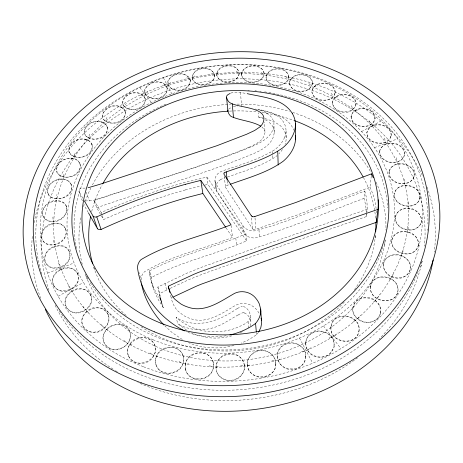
<?xml version="1.0" encoding="UTF-8"?>
<svg xmlns="http://www.w3.org/2000/svg" width="463" height="463" viewBox="0 0 463 463"><rect width="100%" height="100%" fill="white"/><g stroke="black" fill="none" stroke-linecap="round" stroke-linejoin="round"><path stroke-width="0.35" stroke-dasharray="2.31 1.74" d="M289.462 83.039C290.382 74.103 302.976 72.425 309.249 76.968C316.808 82.24 309.417 92.368 301.795 91.466C293.86 93.543 284.241 82.674 293.067 77.234C299.156 72.656 311.732 74.555 312.461 83.363M305.736 342.851C304.839 355.214 322.19 361.759 330.437 353.084C334.222 348.321 336.393 341.335 331.294 352.395C327.677 356.643 321.669 358.119 316.345 356.817C305.597 354.826 301.54 338.974 311.547 333.296C320.755 326.791 336.051 334.853 333.933 346.527M335.2 92.334C334.818 80.348 312.594 79.96 311.923 91.998C313.358 103.133 333.51 103.498 335.2 92.334C333.071 103.538 313.248 102.097 311.923 91.998M335.183 92.612C334.662 81.118 314.232 80.215 311.952 91.205L311.964 90.927M351.052 116.682C351.272 128.888 373.438 130.421 375.047 118.187C374.608 106.143 352.829 104.632 351.052 116.682C353.223 104.858 374.81 106.629 374.984 118.655M100.454 214.219L96.582 207.534L94.168 200.398A84.168 62.956 -15.8 0 0 98.214 199.264C149.098 181.629 201.231 167.392 251.073 146.875C261.08 142.795 273.668 136.406 273.963 123.991A18.572 14.249 -4.1 0 0 271.827 117.845A20.586 15.806 -4.2 0 0 269.217 114.998L266.184 112.816M96.582 207.534A83.224 62.667 -15.9 0 0 100.581 206.405C150.863 188.921 202.377 174.765 251.617 154.422C261.653 150.353 274.38 143.721 274.212 131.191A18.335 14.156 -4.1 0 0 272.429 126A20.378 15.748 -4.2 0 0 269.148 122.382L267.898 121.422M170.129 288.397L189.564 279.339L204.212 273.494L286.962 243.995L366.401 216.568L366.412 214.149M366.783 213.269L367.246 208.819L366.968 202.036A87.895 72.153 -1.9 0 0 364.792 191.005M244.354 365.174C246.166 377.646 228.809 385.436 220.174 376.72C210.862 368.936 218.663 353.275 230.094 353.663C241.188 352.551 249.187 366.91 241.373 375.308C234.729 384.168 218.299 381.414 216.285 370.053M288.825 76.574C287.922 85.638 274.872 87.484 268.702 82.46C261.363 76.302 271.081 67.187 278.338 68.825C286.394 67.488 293.357 78.872 284.849 83.334C278.836 87.49 266.786 85.84 266.028 77.28M54.634 247.52L54.675 246.345C72.558 240.766 75.619 264.529 58.859 267.712C42.249 271.822 39.818 250.39 54.675 246.345M82.345 200.925L78.889 191.265L79.254 189.587L80.215 188.453A2.182 1.702 -17.7 0 1 80.811 188.146L85.626 188.111M71.013 184.071C77.13 202.835 37.434 204.484 49.958 184.216C55.016 178.29 66.759 176.293 71.013 184.071C74.068 192.463 64.033 199.727 56.341 198.708L56.492 194.605M351.104 116.213C351.064 128.401 373.062 130.201 375.047 118.187M330.947 327.167C329.291 343.743 357.934 347.03 359.097 330.015C360.445 313.683 332.341 310.418 330.947 327.167C332.723 309.892 362.072 314.707 358.889 331.537M305.8 356.794C306.535 344.86 290.382 338.465 281.88 346.139C272.209 353.686 279.386 369.81 291.094 369.486C303.375 370.996 311.339 353.871 300.869 346.347C292.529 338.789 276.44 344.923 277.343 356.788M379.897 150.504C378.294 160.84 392.827 165.766 400.345 160.661C408.962 155.799 402.613 143.553 394.117 143.461C389.452 142.5 383.879 143.808 381.026 147.876C377.414 155.464 382.27 144.421 384.886 144.809C392.404 140.937 405.391 145.451 404.373 155.163M330.987 326.803C329.245 342.562 355.844 347.094 358.923 331.323M266.04 77.558C267.215 66.643 287.048 65.966 288.831 76.852M275.838 363.854C276.098 376.488 257.92 381.952 250.414 372.258C242.172 363.38 251.623 348.448 263.088 350.479C268.893 350.908 274.333 355.219 275.56 361.007C276.249 367.9 275.832 361.51 275.23 360C274.391 357.488 272.765 355.231 270.67 353.616C261.971 346.272 246.183 353.24 247.381 365.047M275.832 363.704C276.104 380.326 248.411 381.414 247.358 364.85M391.183 135.364C391.686 122.886 369.422 120.316 366.899 132.476C366.152 145.11 388.822 147.726 391.183 135.364C388.434 147.402 366.262 144.688 366.933 132.204M352.893 307.745C351.591 319.678 368.044 326.704 376.662 319.157C386.003 311.738 377.513 296.991 366.8 297.472C356.354 295.73 348.008 309.319 355.844 317.19C362.164 325.431 378.155 323.961 380.476 312.994M239.215 73.484C238.127 84.37 217.697 85.586 216.632 74.167C217.911 63.443 237.982 62.221 239.215 73.484C237.606 62.175 216.649 64.044 216.725 75.342M332.434 102.936C333.383 93.723 346.527 92.201 352.679 97.236C360.966 103 352.216 113.933 344.032 112.11C335.362 113.423 327.393 101.119 336.931 96.373C343.673 92.513 356.192 95.43 355.978 104.574M391.137 135.636C391.559 123.314 369.833 120.652 366.899 132.476M305.811 356.446C305.649 373.114 277.962 373.022 277.337 356.585M312.479 82.877C311.107 94.128 290.284 94.03 289.462 82.559M389.059 171.929C388.023 185.264 411.839 188.719 414.281 175.402C415.062 162.235 391.669 158.826 389.059 171.929C392.057 158.641 416.451 163.115 414.009 176.71M370.545 286.522C368.334 302.125 395.57 306.946 397.966 290.99C399.876 275.601 373.143 270.832 370.545 286.522C373.548 270.427 401.392 276.66 397.659 292.448M389.14 171.478C387.977 184.297 409.969 188.412 414.067 176.449M395.425 216.615C394.181 227.553 409.396 233.508 417.452 227.449C426.764 221.233 418.268 208.107 408.893 208.263C399.731 206.232 390.552 217.46 397.867 225.006C403.667 232.194 418.176 232.166 421.232 222.396M366.355 212.216L366.14 209.34A86.836 71.69 -1.8 0 0 363.999 198.378L364.798 191.005L339.518 200.67C311.234 210.862 283.449 223.762 254.21 230.915C250.327 231.141 246.171 229.793 243.665 226.714A13.149 10.909 -4.2 0 1 242.838 225.545L215.336 182.931L214.965 180.9M241.628 73.021C240.795 84.903 261.398 85.377 264.084 74.965C264.726 63.205 244.458 62.783 241.628 73.021L244.371 71.476M370.62 286.134C368.351 300.996 393.533 306.79 397.717 292.222M407.961 229.683L408.441 225.371M185.397 364.097C182.248 382.16 210.746 384.631 213.362 367.587C216.198 349.75 188.233 347.383 185.397 364.097L188.615 363.293M366.401 216.568L366.702 213.929M371.291 175.94L369.995 187.202L296.042 215.399L255.854 229.254A4.144 3.455 -4.3 0 1 254.812 229.526L253.406 229.445M305.73 343.008C306.923 326.183 335.096 328.672 334.066 345.23M410.415 268.997C412.122 257.654 396.704 250.686 388.046 256.901C378.746 262.718 384.921 276.961 394.731 277.748C404.662 281.313 415.774 269.032 407.909 260.38C401.872 252.439 386.211 252.873 383.555 263.569M241.536 74.751C243.758 85.493 263.684 84.04 264.136 73.015M185.507 369.277C189.674 386.391 217.483 378.902 213.078 362.072M375.123 238.069L375.684 233.913M383.595 263.395C381.188 277.765 405.449 283.831 410.154 270.068M419.906 198.251C421.834 184.633 397.908 179.968 394.447 193.221C392.248 206.996 416.607 211.747 419.906 198.251C416.266 211.423 392.381 206.591 394.499 192.967M419.843 198.505C421.683 185.038 398.273 180.304 394.447 193.221M79.85 163.433C84.59 182.908 44.263 180.981 60.178 161.871C65.659 156.876 77.437 155.985 80.128 164.324C81.372 172.867 71.007 178.701 63.512 176.837L64.126 172.861M384.44 245.326L385.268 239.903M379.712 151.661L379.753 151.395C379.654 163.694 400.97 166.715 404.413 154.96M418.268 245.54C420.815 231.083 395.616 225.487 391.941 239.753C389.105 254.372 414.755 260.067 418.268 245.54C414.431 259.859 389.001 253.88 392.034 239.336M380.43 313.208C383.873 296.957 355.405 291.268 352.87 307.912M418.164 245.957C420.913 231.575 395.963 225.713 391.941 239.753M356.001 104.36C353.269 115.229 333.383 113.973 332.457 102.664M421.18 222.581C424.241 208.2 398.736 202.678 395.373 216.863M420.699 267.33L422.129 261.016M402.509 253.29L403.533 249.013M407.376 232.947L407.671 231.737M91.969 144.427C95.748 163.63 56.081 160.129 72.934 142.228C78.438 137.204 91.17 137.256 92.305 146.279C91.9 154.619 81.436 159.278 74.202 156.546L75.232 152.738M156.367 356.51C150.053 374.04 177.636 380.135 182.891 363.941C188.858 346.573 161.772 340.652 156.367 356.51L159.295 356.192M156.32 365.429C162.125 380.684 187.752 371.471 183.14 356.047M392.202 276.689L393.758 272.522M107.341 127.192C109.123 146.945 70.035 139.901 89.776 123.494C95.557 119.222 108.151 120.768 107.457 129.802C105.593 137.667 95.135 141.354 88.283 137.714L89.695 134.108M284.676 137.424L282.708 141.18A39.338 30.257 -4.7 0 1 274.524 149.867C258.551 159.55 240.314 164.955 222.68 170.841A13.994 11.239 -6.5 0 0 221.233 171.42L219.433 172.41A11.749 9.422 -6.6 0 0 215.011 180.894M52.591 224.613L53.135 223.461C70.7 220.533 69.757 242.635 54.559 244.759C36.953 247.676 37.937 225.574 53.135 223.461M129.507 344.79C120.12 361.14 146.065 370.938 153.728 355.873C162.768 339.639 137.256 330.038 129.507 344.79L132.053 344.912M250.142 325.859L250.963 322.717L250.298 315.419C249.881 311.547 247.236 307.901 243.596 306.454A2.379 2.112 -6.4 0 0 242.381 306.228M125.126 111.166C127.638 131.284 87.472 123.326 108.348 107.59C114.129 103.608 126.521 105.686 125.27 114.5C122.932 122.388 111.71 125.618 105.211 120.889L106.959 117.527M377.333 298.589L379.405 294.624M128.535 355.92C134.831 370.701 159.793 360.596 154.85 345.612M145.11 98.312C146.667 118.268 107.329 108.863 128.824 94.134C134.901 90.204 147.83 93.601 144.786 102.526C141.331 109.696 130.115 112.139 124.316 106.49L126.347 103.394M258.528 332.139L258.163 332.677A29.736 26.553 -8.1 0 1 256.577 334.743L248.874 339.663L241.09 343.176M129.918 331.942C125.919 320.402 108.134 322.659 104.181 333.134C98.966 343.112 111.352 353.506 120.791 348.622C125.82 346.845 129.964 342.163 130.473 336.763C131.127 335.849 129.391 329.986 130.178 332.92C130.745 335.391 130.375 337.944 129.437 340.276C125.652 350.346 109.071 353.275 104.065 342.77M357.818 318.787L360.347 315.106M400.854 256.815L401.716 255.617M186.543 330.102L177.728 323.735L176.137 317.392C192.243 332.046 216.481 335.652 236.564 327.775C241.836 325.252 250.796 322.867 250.298 315.419M167.16 87.999C166.784 108.631 128.234 95.256 152.35 82.663C158.774 79.295 170.951 84.66 166.142 92.843C161.801 99.204 150.521 100.893 145.631 94.359L147.9 91.552M334.251 336.254L337.174 332.943M86.616 311.512C72.674 324.268 91.934 340.241 104.302 328.406C117.996 315.673 98.932 299.897 86.616 311.512L88.196 312.293M54.889 201.712L55.907 200.635C73.548 200.334 67.598 221.69 53.413 221.615C35.801 221.881 41.745 200.572 55.907 200.635M190.281 80.348C188.701 100.65 151.349 85.968 175.894 74.271C182.399 71.406 194.246 77.153 188.968 84.972C184.448 91.39 172.143 92.507 168.225 84.943L170.685 82.437M228.687 109.077L231.436 107.358M108.099 314.458C113.4 328.435 90.123 339.512 82.97 326.16M307.646 350.173L310.858 347.296M194.825 75.938L192.226 78.131C194.466 86.703 207.065 86.454 212.482 81.054C218.849 74.722 209.953 66.394 202.852 68.362C195.45 67.708 187.498 78.143 195.762 82.865C202.267 86.72 214.137 83.89 214.612 75.29M71.499 291.296C56.173 301.459 71.076 320.182 85.308 310.198C100.454 300.018 85.643 281.487 71.499 291.296L72.546 292.286M389.661 279.756L391.085 278.657M278.182 360.33L281.585 357.951M90.754 295.024C96.078 308.497 73.773 319.632 66.273 307.189M216.632 74.167L219.329 72.292M227.541 177.011C243.839 171.206 260.958 166.35 275.549 156.853A38.961 30.164 -4.7 0 0 276.949 155.655M220.359 179.794L222.136 178.811A13.832 11.17 -6.5 0 1 223.565 178.238L224.949 177.809M61.197 179.87L62.638 178.926M60.763 269.269C44.807 276.619 54.622 297.42 70.434 289.578C86.268 282.181 76.493 261.526 60.763 269.269L61.261 270.386M238.086 314.927L223.369 323.504A69.791 59.721 -12.1 0 1 220.996 324.661C207.574 331.566 190.744 331.612 177.728 323.735M237.293 308.485C219.867 320.813 195.959 329.963 176.137 317.392M58.112 296.239L83.502 282.465M361.551 131.585L382.23 120.363M247.531 366.088L250.992 364.225M77.558 273.344C83.525 286.846 60.068 298.16 53.297 284.988M242.554 331.78L242.959 331.572M259.014 313.11A24.504 21.969 -7.6 0 0 257.492 310.852C252.219 303.12 241.304 301.141 233.665 306.448C220.533 314.255 205.699 324.546 189.784 318.359A33.822 29.441 -11.4 0 1 183.302 315.309L177.931 311.055A28.33 24.701 -12.1 0 1 175.761 308.497L173.602 304.932L171.819 300.348L171.229 297.987L172.363 297.42M163.312 307.779A49.472 43.111 -10.6 0 1 161.02 300.319L159.648 293.6L167.537 289.676M161.008 300.319L157.86 287.025L187.064 273.124L202.354 266.977L253.672 248.637L367.234 209.311M241.31 332.388L241.727 332.185M373.629 301.598L375.615 300.672M240.025 332.972L240.893 332.584M249.297 147.147L256.201 143.767L260.42 140.804A18.532 14.295 -4.8 0 0 261.902 139.299A19.139 14.758 -4.8 0 0 263.476 137.141L264.998 132.713L264.5 122.041M248.764 147.384C198.002 167.924 145.307 183.365 93.312 200.404A33.07 25.54 -16.7 0 1 92.201 200.653L85.591 200.942M266.48 74.786L269.223 73.576M71.314 159.012L73.142 158.253M151.349 278.795A3.935 3.351 -16.4 0 1 151.638 277.459L149.792 270.774A2.002 1.696 -16.4 0 1 150 270.623C176.889 256.132 207.401 249.308 235.8 238.04L245.957 233.89L206.874 177.08L183.973 182.648A1076.047 808.23 77.5 0 0 101.194 212.5L94.168 200.398M245.957 233.89L246.605 240.905L235.598 245.419C207.87 256.288 177.96 263.204 151.881 277.302A1.974 1.684 -16.6 0 0 151.656 277.464M231.101 225.469L232.495 237.403C203.326 249.111 171.732 255.316 144.589 271.683A10.07 8.56 -16.7 0 0 142.957 273.581L142.002 275.369A14.99 12.767 -16.3 0 0 141.105 279.617L138.894 272.296M230.84 93.121L232.467 92.542A8.791 6.586 -5.4 0 1 233.884 92.235L238.595 92.201L246.073 93.433M215.995 367.356L219.393 366.036M47.539 273.141L74.068 262.955M374.486 147.656L397.572 138.796M364.005 198.378C328.226 211.747 293.015 226.911 256.369 237.791C252.051 238.491 247.173 237.27 244.342 233.774A12.987 10.84 -4.2 0 1 243.521 232.611L216.314 190.252L215.949 188.233M69.6 251.872L69.491 251.641C73.837 264.454 52.533 274.356 45.559 262.747M290.475 79.393L293.16 78.513M233.346 106.606L233.763 106.473A8.618 6.534 -5.4 0 1 235.152 106.172L237.49 106.01M253.371 229.492A2.46 2.055 -4.3 0 1 252.404 228.543L225.545 187.388A2.726 2.199 -6.5 0 1 225.637 186.224L225.701 186.155A1.522 1.227 -6.6 0 1 226.025 185.785L229.532 184.517M185.322 189.946L200.977 185.935M231.876 335.854C219.207 339.281 205.265 338.904 193.169 333.568M353.159 321.293L355.677 320.627M233.954 345.456L231.512 346.081A65.578 57.186 -9.5 0 1 216.331 347.921L208.663 347.661L201.104 346.573A59.6 52.163 -9.8 0 1 188.534 342.626M84.613 140.017L86.766 139.473M65.572 228.624C70.457 241.42 48.268 251.305 41.936 239.209M313.746 86.934L316.322 86.384M202.719 185.559L203.153 185.466M204.901 185.09L207.951 184.43L246.605 240.905M101.003 122.736L103.434 122.446M329.077 337.921L332.058 337.602M335.293 97.172L337.706 96.929M66.383 206.261C70.144 218.467 49.651 227.229 43.14 216.4M119.911 107.665L122.568 107.653M301.494 351.249L304.857 351.353M355.173 110.24L357.367 110.31M56.341 198.708C52.985 198.668 49.489 196.804 48.065 193.667M140.636 95.158L143.466 95.436M271.92 360.434L275.56 361.007M63.512 176.837C60.647 176.426 57.916 174.476 56.897 171.715M372.443 125.687L374.359 126.034M163.254 85.07L166.205 85.661M255.194 109.019C268.685 111.953 285.075 114.402 292.581 127.533A36.797 28.579 -3.9 0 1 293.831 130.115M106.247 329.714L108.336 330.194M263.534 118.134L258.551 116.977L258.308 112.758M265.033 118.522L274.258 121.746L280.329 125.652A26.281 20.407 -3.8 0 1 285.063 144.253M240.633 365.33L244.441 366.418M186.803 77.761L189.83 78.675M74.202 156.546L71.62 155.221L69.386 152.408M244.308 312.919C247.913 314.36 250.518 317.977 250.934 321.814M387.039 143.669L388.619 144.277M211.435 73.154L214.491 74.404M209.438 365.643L213.293 367.252M191.67 332.88L192.417 333.227M88.283 137.714L86.095 136.099L84.752 133.917M236.147 71.424L239.174 73.004C238.277 83.548 219.439 85.337 216.696 75.064M179.019 361.481L182.787 363.6M182.289 339.501L171.981 332.451L164.926 325.969M261.103 72.564L264.06 74.479M398.273 163.728L399.459 164.568M150.035 352.922L153.6 355.532M105.211 120.889L103.955 119.772L102.757 117.509M285.584 76.621L288.42 78.878M261.867 126.885L264.304 129.547L264.981 131.683M124.078 340.56L127.342 343.61M308.862 83.485L311.524 86.072M124.316 106.49L122.724 103.579M101.264 324.615L104.134 328.047M331.051 93.26L333.487 96.171M139.838 87.571L151.355 102.52M323.44 325.911L340.942 348.633M405.629 185.235L406.369 186.248M149.433 272.117L151.308 278.795L151.881 283.003A54.368 46.694 -10.5 0 0 152.171 284.334L153.305 288.275A81.233 69.681 -7.2 0 0 154.549 291.684L158.317 299.677L163.323 307.773C161.923 299.341 155.267 293.183 152.697 285.098A82.264 70.191 -7.2 0 1 151.442 281.66L150.307 277.69A55.056 47.035 -10.4 0 1 150.012 276.353L149.433 272.117A3.982 3.374 -16.2 0 1 149.775 270.768M351.157 105.622L353.321 108.84M226.008 227.79L232.495 237.403M82.709 306.101L85.123 309.828M69.143 250.905C61.863 239.163 39.997 250.072 45.646 262.92M145.631 94.359L144.763 92.195M185.316 189.934A1048.33 790.729 77.6 0 0 103.55 219.56L101.328 215.729M82.836 198.21L78.889 191.265M88.23 212.494L84.301 205.549M77.738 273.737C70.851 260.872 47.839 271.972 53.5 285.37M65.677 228.867C59.212 217.066 37.474 226.748 42.052 239.446M71.088 184.262C64.999 173.399 44.298 181.774 48.146 193.858M369.208 120.739L371.042 124.246M163.358 77.738L171.79 93.867M299.503 338.042L312.67 363.218M90.835 295.186C83.965 281.116 59.316 293.467 66.388 307.403M68.327 285.243L70.243 289.196M79.949 163.688C74.578 152.761 54.026 160.088 57.001 171.97M66.562 206.683C60.85 194.333 38.093 203.946 43.256 216.643M108.261 314.823C101.941 299.735 76.169 311.79 83.074 326.369M125.201 111.433C120.658 101.16 100.969 106.496 102.838 117.776M129.385 330.651C122.585 316.958 97.757 327.949 104.158 342.973M85.377 274.553L87.426 279.646M384.29 138.043L385.748 141.805M92.12 144.878C87.438 133.437 65.81 140.683 69.485 152.668M93.601 267.18L94.602 269.796M154.978 345.959C149.636 329.442 122.053 340.392 128.621 356.116M167.994 84.278L168.225 84.943M183.18 356.197C177.931 339.205 150.278 349.241 156.39 365.625M86.292 192.22L89.342 201.029M58.569 262.949L59.958 267.047M101.189 212.482L102.045 215.052M102.259 215.694L103.544 219.549M145.214 98.781C141.354 88.259 121.468 92.837 122.845 104.048M107.422 127.458C103.284 116.172 82.078 122.348 84.816 134.114M213.154 362.413C209.108 345.716 181.27 353.176 185.599 369.607M151.442 281.66L153.305 288.275M157.86 287.025L159.648 293.6M160.181 297.553L161.952 304.046M167.218 88.277C163.775 77.825 144.3 81.511 144.826 92.467M396.305 157.698L397.329 161.674M164.984 283.495L166.674 290.104M170.534 295.215L171.229 297.987M408.893 208.263L409.136 209.409M190.31 80.556C187.37 69.699 166.784 73.229 168.046 84.555M53.5 240.187L54.362 244.354M244.383 365.371C241.999 347.377 212.673 352.522 216.314 370.203M264.142 73.223C261.728 62.667 242.218 64.085 241.553 74.96M214.647 75.567C212.332 64.479 191.485 67.257 192.295 78.612M206.874 177.08L207.951 184.43M404.593 179.152L405.148 183.302M215.336 182.931L216.314 190.252M214.942 180.622L216.076 189.06M224.219 176.195L225.545 187.388M227.258 180.894L227.738 185.067M235.8 238.04L236.57 245.02M248.122 321.687L248.781 328.03M242.838 225.545L243.521 232.611M141.203 280.838L141.429 283.275M256.386 332.625L256.577 334.743M52.875 217.031L53.216 221.198M251.525 217.917L252.381 228.554M240.471 92.438L241.611 106.38M255.009 217.911L255.854 229.254M258.979 229.961L259.471 237.01M272.203 151.517L272.342 154.943M272.366 155.626L272.504 159.052M274.241 132.632L273.963 124.964M286.065 131.116L286.209 138.767M408.713 201.7L408.771 205.96M427.071 187.162A202.209 168.966 -6.6 0 1 434.306 252.185M40.692 298.375A202.209 168.966 -6.6 0 1 32.404 235.221M34.164 222.662A202.209 168.966 -6.6 0 1 213.021 74.155A202.209 168.966 -6.6 0 1 422.522 175.911M375.418 235.36A143.871 119.703 -6.6 0 1 353.24 291.296M344.2 302.131A143.871 119.703 -6.6 0 1 139.629 325.83M126.133 315.448A143.871 119.703 -6.6 0 1 93.92 267.84M91.691 211.579A143.871 119.703 -6.6 0 1 102.236 184.708M229.428 111.12A143.871 119.703 -6.6 0 1 256.629 111.872M262.081 112.555A143.871 119.703 -6.6 0 1 293.768 120.38M363.426 177.479A143.871 119.703 -6.6 0 1 375.62 218.854M41.832 274.356A196.491 162.403 -6.6 0 1 209.768 66.493A196.491 162.403 -6.6 0 1 427.91 223.959M427.679 228.965A196.491 162.403 -6.6 0 1 427.58 230.406M418.176 271.387A196.491 162.403 -6.6 0 1 248.631 388.932A196.491 162.403 -6.6 0 1 58.714 310.031M382.982 246.814A157.275 129.605 -6.6 0 1 246.264 348.662A157.275 129.605 -6.6 0 1 89.498 281.313M88.109 278.905A157.275 129.605 -6.6 0 1 87.09 277.036M76.551 248.614A157.275 129.605 -6.6 0 1 166.298 104.025M247.902 90.216A157.275 129.605 -6.6 0 1 249.308 90.297M254.934 90.719A157.275 129.605 -6.6 0 1 256.334 90.852M259.836 91.234A157.275 129.605 -6.6 0 1 261.23 91.402M264.68 91.871A157.275 129.605 -6.6 0 1 387.774 207.893M48.939 290.342A192.151 160.424 -6.6 0 1 214.45 80.406A192.151 160.424 -6.6 0 1 424.432 246.206M422.169 261.016A192.151 160.424 -6.6 0 1 379.197 338.98M357.644 357.777A192.151 160.424 -6.6 0 1 137.852 382.455M117.255 371.72A192.151 160.424 -6.6 0 1 115.455 370.626M113.088 369.133A192.151 160.424 -6.6 0 1 54.756 304.567M376.124 182.243A153.82 128.06 -6.6 0 1 385.939 230.053M385.158 240.459A153.82 128.06 -6.6 0 1 246.71 359.809A153.82 128.06 -6.6 0 1 85.354 274.345M82.269 264.298A153.82 128.06 -6.6 0 1 80.869 217.737M83.566 206.614A153.82 128.06 -6.6 0 1 84.411 203.876M85.331 201.156A153.82 128.06 -6.6 0 1 90.812 188.1M92.409 184.963A153.82 128.06 -6.6 0 1 230.597 104.297M237.056 104.117A153.82 128.06 -6.6 0 1 289.282 111.334M292.639 112.37A153.82 128.06 -6.6 0 1 370.863 172.149M370.012 187.197A98.023 80.967 -1.9 0 1 376.095 208.506M376.344 211.087A98.023 80.967 -1.9 0 1 376.448 212.818M226.06 335.739A67.094 57.979 -9.4 0 1 214.34 336.861L206.486 336.607L198.754 335.507A60.983 52.892 -9.7 0 1 185.889 331.508M161.552 301.32A50.108 43.441 -10.5 0 1 159.243 293.797M266.196 112.81A34.627 26.767 -4.9 0 0 261.445 110.489L258.099 109.239C265.936 111.068 274.414 112.746 280.543 118.343A26.75 20.632 -3.8 0 1 284.618 137.407M258.51 117.046A37.677 29.366 -5 0 1 263.406 118.887M265.253 119.778A37.677 29.366 -5 0 1 267.979 121.341M215.989 188.227A11.616 9.364 -6.6 0 1 220.313 179.748M282.424 149.503A38.961 30.164 -4.7 0 1 278.859 153.838M237.38 308.595A21.038 18.879 -5.5 0 1 242.34 306.182M243.116 312.693A2.35 2.095 -6.4 0 1 244.296 312.942M238.179 315.037A20.76 18.723 -5.5 0 1 243.075 312.647M148.172 353.095A177.815 146.36 -6.6 0 0 408.372 208.286A177.815 146.36 -6.6 0 0 136.643 99.655A177.815 146.36 -6.6 0 0 148.172 353.095M152.964 339.732A164.116 134.953 -6.6 0 0 394.476 207.916A164.116 134.953 -6.6 0 0 144.884 105.888A164.116 134.953 -6.6 0 0 152.964 339.732M143.611 366.806A191.555 157.837 -6.6 0 0 422.314 208.663A191.555 157.837 -6.6 0 0 128.199 93.705A191.555 157.837 -6.6 0 0 143.611 366.806"/><path stroke-width="0.69" d="M230.134 184.326C248.203 177.775 267.527 172.653 283.234 161.217A48.615 37.636 -4.7 0 0 288.964 155.296C293.345 149.798 296.378 142.708 295.325 135.572M371.372 175.24L371.534 173.828L295.979 202.429L254.905 216.493M224.098 173.029L224.144 172.954A1.551 1.239 -6.6 0 1 224.474 172.577C244.227 165.297 265.571 160.1 282.91 147.691A49.61 37.96 -4.7 0 0 288.762 141.701C293.53 135.833 296.702 128.008 295.006 120.392A37.555 28.833 -3.9 0 0 292.454 113.69M258.875 331.595L260.814 327.578L261.647 323.203L260.675 309.081L259.303 303.913A25.089 22.305 -7.5 0 0 256.514 299.185C251.235 291.597 240.453 289.311 232.721 294.439C219.016 302.356 203.755 313.237 187.214 306.871A34.603 29.846 -11.2 0 1 180.587 303.78L175.101 299.474A28.99 25.048 -11.8 0 1 172.89 296.876L170.32 292.506L168.654 287.818M260.675 309.081C261.242 313.451 259.726 317.821 257.191 321.339A30.436 26.952 -8.1 0 1 255.564 323.434C247.977 329.095 239.087 332.874 229.885 334.975M168.451 287.019L168.272 286.215L193.922 274.281A233.711 229.706 30.8 0 1 199.321 272.082L287.546 240.529L377.918 209.392L376.193 222.373L287.795 253.029L201.555 284.079A228.091 224.41 40 0 0 196.283 286.238L173.498 296.858M230.094 93.439L227.79 94.741L226.743 95.899A3.496 2.616 -5.8 0 0 226.5 96.622L227.923 111.346L228.624 113.313A26.188 19.753 -4.3 0 0 229.006 114.031L230.169 115.634A7.935 6.013 -5.4 0 0 231.338 116.578C240.766 120.693 251.669 120.993 260.744 126.127M185.449 184.303L200.803 180.373L231.02 224.769C201.185 236.662 168.897 242.971 141.093 259.587A10.302 8.67 -16.3 0 0 139.421 261.508L138.443 263.325A15.331 12.935 -16 0 0 137.511 267.631C140.758 294.815 160.389 318.972 184.598 330.9M225.631 227.229L202.852 193.47L187.828 197.336A1018.386 771.78 77.5 0 0 101.09 229.457A3.854 3.108 -18.2 0 1 97.398 228.734M247.196 93.648C263.1 97.34 283.043 98.295 292.46 113.69M226.482 97.242L227.217 99.447A26.709 19.903 -4.3 0 0 227.605 100.164L228.791 101.779A8.097 6.06 -5.4 0 0 229.978 102.728C238.52 108.325 270.404 106.669 262.752 123.418A19.533 14.885 -4.8 0 1 261.144 125.6A18.908 14.417 -4.8 0 1 259.627 127.117L254.673 130.473L246.663 134.247L216.944 145.706L99.586 184.396L88.937 187.515A33.764 25.778 -16.4 0 1 88.08 187.706M252.399 216.69L253.834 216.771A4.236 3.496 -4.4 0 0 254.905 216.493M163.971 325.009C153.236 313.561 144.485 299.526 141.556 283.935M251.351 215.787L223.982 174.198A2.784 2.222 -6.5 0 1 224.08 173.023M84.289 200.763L93.075 216.099L97.462 228.681L88.52 212.997M93.005 216.152A3.941 3.143 -17.9 0 0 96.773 216.898L101.079 229.44M168.272 286.215L169.84 292.448M261.074 318.029L261.56 320.61M200.803 180.373L202.852 193.47M226.222 171.848L227.177 180.194M232.2 103.77L233.514 117.614M255.564 323.434L256.323 331.913M227.9 111.132L227.918 110.512A3.432 2.599 -5.7 0 1 228.039 110.049M277.748 151.494L278.182 164.978M295.411 123.21L295.498 139.809M433.136 259.992A202.209 168.966 -6.6 0 1 255.755 409.373A202.209 168.966 -6.6 0 1 45.322 309.423M375.806 222.338A143.871 119.703 -6.6 0 1 375.684 231.922M92.681 263.864A143.871 119.703 -6.6 0 1 90.615 216.464M102.896 183.516A143.871 119.703 -6.6 0 1 228.004 111.201M294.422 120.617A143.871 119.703 -6.6 0 1 363.085 176.854M252.364 216.736A2.512 2.078 -4.3 0 1 251.374 215.781M378.167 199.721A100.176 81.899 -2.1 0 1 377.97 209.398M371.552 173.822A100.176 81.899 -2.1 0 1 373.253 177.699M376.477 218.901A98.023 80.967 -1.9 0 1 376.245 222.379M96.773 216.887A1066.584 802.448 77.4 0 1 185.443 184.291M141.441 382.918A208.807 171.958 -6.6 0 0 439.265 203.35A208.807 171.958 -6.6 0 0 113.823 86.332A208.807 171.958 -6.6 0 0 141.441 382.918M160.852 323.168A148.525 121.752 -6.6 0 0 378.283 202.655A148.525 121.752 -6.6 0 0 151.407 112.324A148.525 121.752 -6.6 0 0 160.852 323.168M141.105 370.944A198.413 163.254 -6.6 0 0 428.981 206.295A198.413 163.254 -6.6 0 0 123.656 88.589A198.413 163.254 -6.6 0 0 141.105 370.944M154.573 331.884A158.803 130.265 -6.6 0 0 388.787 205.219A158.803 130.265 -6.6 0 0 147.766 106.091A158.803 130.265 -6.6 0 0 154.573 331.884"/></g></svg>
